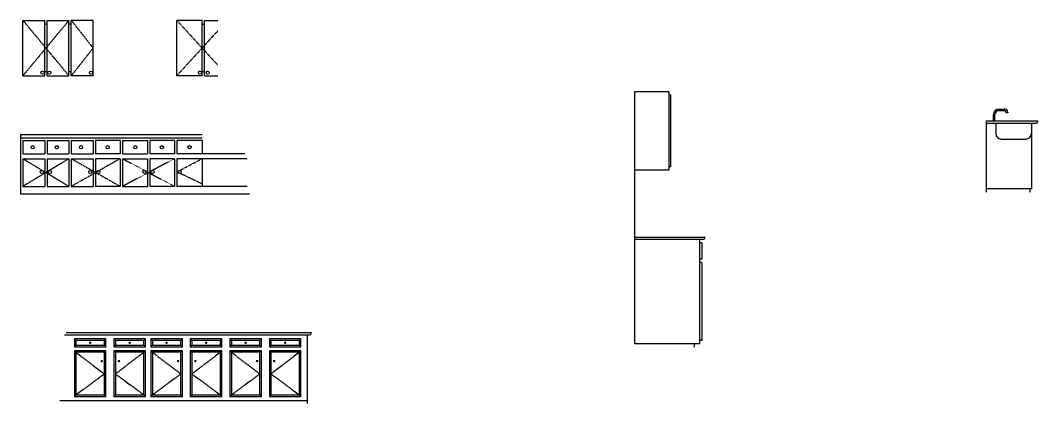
# Model space of a CAD drawing. Header units: millimetres. Extents: x -20209 to 130066, y -17035 to 5322.
# Drawn here: x 120985 to 130066, y -16067 to -12646 of the extents above; entities that cross this region are included whole.
import ezdxf

# ---------------------------------------------------------------- set-up
doc = ezdxf.new("R2010")
doc.units = ezdxf.units.MM
doc.linetypes.add('ACAD_ISO02W100', pattern=[15, 12, -3])
doc.linetypes.add('HIDDEN2', pattern=[0.1875, 0.125, -0.0625])
for name, color, linetype in [('0-ÖLÇÜ', 7, 'Continuous'), ('ESYA', 11, 'Continuous'), ('TEFRİŞ', 11, 'Continuous')]:
    doc.layers.add(name, color=color, linetype=linetype)

msp = doc.modelspace()

# ---------------------------------------------------------------- linework, layer by layer
at = {"layer": '0-ÖLÇÜ', "color": 2, "linetype": 'HIDDEN2'}
for p, q in [((121419.227, -13140.178), (121008.628, -12646.331)), ((121419.227, -12646.331), (121008.628, -13140.178)), ((121440.392, -12646.331), (121635.108, -12893.255)), ((122382.228, -12646.331), (122749.086, -13047.582)), ((122749.086, -12738.927), (122382.228, -13140.178)), ((121635.108, -12893.255), (121440.392, -13140.178)), ((121419.227, -13880.948), (121008.628, -14127.872)), ((121008.628, -13880.948), (121419.227, -14127.872)), ((121877.093, -13880.948), (121440.392, -14127.872)), ((121440.392, -13880.948), (121877.093, -14127.872)), ((122361.063, -13880.948), (121898.258, -14127.872)), ((121898.258, -13880.948), (122361.063, -14127.872)), ((122382.228, -13998.882), (122607.987, -13880.948)), ((122607.987, -14106.707), (122382.228, -13998.882))]:
    msp.add_line(p, q, dxfattribs=at)
at = {"layer": 'ESYA', "linetype": 'Continuous'}
for p, q in [((121008.628, -13140.178), (121008.628, -12646.331)), ((121008.628, -12646.331), (121203.345, -12646.331)), ((121203.345, -13140.178), (121203.345, -12646.331)), ((121203.345, -13140.178), (121203.345, -12646.331)), ((121224.51, -12681.606), (121203.345, -12681.606)), ((121224.51, -13140.178), (121224.51, -12646.331)), ((121224.51, -12646.331), (121419.227, -12646.331)), ((121419.227, -13140.178), (121419.227, -12646.331)), ((121419.227, -13140.178), (121419.227, -12646.331)), ((121440.392, -12681.606), (121419.227, -12681.606)), ((121635.108, -12646.331), (121440.392, -12646.331)), ((121440.392, -13140.178), (121440.392, -12646.331)), ((121440.392, -13140.178), (121440.392, -12646.331)), ((121635.108, -13140.178), (121635.108, -12646.331)), ((122382.228, -13140.178), (122382.228, -12646.331)), ((122607.987, -12646.331), (122382.228, -12646.331)), ((122607.987, -13140.178), (122607.987, -12646.331)), ((122607.987, -12681.606), (122629.152, -12681.606)), ((122629.152, -12646.331), (122749.086, -12646.331)), ((122629.152, -13140.178), (122629.152, -12646.331)), ((121008.628, -13140.178), (121203.345, -13140.178)), ((121224.51, -13104.903), (121203.345, -13104.903)), ((121224.51, -13140.178), (121419.227, -13140.178)), ((121440.392, -13104.903), (121419.227, -13104.903)), ((121635.108, -13140.178), (121440.392, -13140.178)), ((122607.987, -13140.178), (122382.228, -13140.178)), ((122629.152, -13104.903), (122607.987, -13104.903)), ((122629.152, -13140.178), (122749.086, -13140.178)), ((122607.987, -13669.3), (120985.347, -13669.3)), ((120985.347, -13669.3), (120985.347, -13697.52)), ((122607.987, -13697.52), (120985.347, -13697.52)), ((120985.347, -13697.52), (120985.347, -14198.422)), ((121008.628, -13718.684), (121008.628, -13838.619)), ((121008.628, -13718.684), (121203.345, -13718.684)), ((121203.345, -13718.684), (121203.345, -13838.619)), ((121224.51, -13718.684), (121224.51, -13838.619)), ((121224.51, -13718.684), (121419.227, -13718.684)), ((121419.227, -13718.684), (121419.227, -13838.619)), ((121440.392, -13718.684), (121440.392, -13838.619)), ((121440.392, -13718.684), (121635.108, -13718.684)), ((121635.108, -13718.684), (121635.108, -13838.619)), ((121877.093, -13718.684), (121656.273, -13718.684)), ((121656.273, -13718.684), (121656.273, -13838.619)), ((121877.093, -13718.684), (121877.093, -13838.619)), ((121898.258, -13718.684), (122119.078, -13718.684)), ((121898.258, -13718.684), (121898.258, -13838.619)), ((122119.078, -13718.684), (122119.078, -13838.619)), ((122140.243, -13718.684), (122140.243, -13838.619)), ((122361.063, -13718.684), (122140.243, -13718.684)), ((122361.063, -13718.684), (122361.063, -13838.619)), ((122607.987, -13718.684), (122382.228, -13718.684)), ((122382.228, -13718.684), (122382.228, -13838.619)), ((122607.987, -13718.684), (122607.987, -13838.619)), ((121008.628, -13838.619), (121203.345, -13838.619)), ((121008.628, -13880.948), (121008.628, -14127.872)), ((121008.628, -13880.948), (121203.345, -13880.948)), ((121203.345, -13880.948), (121203.345, -14127.872)), ((121224.51, -13838.619), (121419.227, -13838.619)), ((121224.51, -13880.948), (121224.51, -14127.872)), ((121224.51, -13880.948), (121419.227, -13880.948)), ((121419.227, -13880.948), (121419.227, -14127.872)), ((121440.392, -13838.619), (121635.108, -13838.619)), ((121440.392, -13880.948), (121440.392, -14127.872)), ((121440.392, -13880.948), (121635.108, -13880.948)), ((121635.108, -13880.948), (121635.108, -14127.872)), ((121877.093, -13838.619), (121656.273, -13838.619)), ((121656.273, -13880.948), (121656.273, -14127.872)), ((121877.093, -13880.948), (121656.273, -13880.948)), ((121877.093, -13880.948), (121877.093, -14127.872)), ((121898.258, -13838.619), (122119.078, -13838.619)), ((121898.258, -13880.948), (121898.258, -14127.872)), ((121898.258, -13880.948), (122119.078, -13880.948)), ((122119.078, -13880.948), (122119.078, -14127.872)), ((122361.063, -13838.619), (122140.243, -13838.619)), ((122140.243, -13880.948), (122140.243, -14127.872)), ((122361.063, -13880.948), (122140.243, -13880.948)), ((122361.063, -13880.948), (122361.063, -14127.872)), ((122607.987, -13838.619), (122382.228, -13838.619)), ((122382.228, -13880.948), (122382.228, -14127.872)), ((122607.987, -13880.948), (122382.228, -13880.948)), ((122988.955, -13838.619), (122607.987, -13838.619)), ((122607.987, -13880.948), (122607.987, -14127.872)), ((123010.119, -13880.948), (122607.987, -13880.948)), ((121008.628, -14127.872), (121203.345, -14127.872)), ((121224.51, -14127.872), (121419.227, -14127.872)), ((121440.392, -14127.872), (121635.108, -14127.872)), ((121877.093, -14127.872), (121656.273, -14127.872)), ((121898.258, -14127.872), (122119.078, -14127.872)), ((122361.063, -14127.872), (122140.243, -14127.872)), ((122607.987, -14127.872), (122382.228, -14127.872)), ((123010.119, -14127.872), (122607.987, -14127.872)), ((123031.284, -14198.422), (120985.347, -14198.422))]:
    msp.add_line(p, q, dxfattribs=at)
for centre in [(121183.748, -13113.009), (121244.107, -13113.009), (121615.511, -13113.009), (122588.39, -13113.009), (122656.898, -13113.009), (121095.404, -13778.652), (121311.286, -13778.652), (121527.168, -13778.652), (121764.214, -13778.652), (122011.138, -13778.652), (122248.184, -13778.652), (122495.108, -13778.652), (121177.864, -13999.029), (121249.991, -13999.029), (121609.627, -13999.029), (121681.755, -13999.029), (122093.597, -13999.029), (122165.725, -13999.029), (122407.71, -13999.029)]:
    msp.add_circle(centre, 14.11, dxfattribs=at)
at = {"layer": 'TEFRİŞ'}
for p, q in [((126468.793, -13282.849), (126468.793, -15532.849)), ((126773.552, -13282.849), (126468.793, -13282.849)), ((126773.552, -13282.849), (126773.552, -13982.849)), ((126788.79, -13311.849), (126773.552, -13311.849)), ((126788.79, -13311.849), (126788.79, -13953.849)), ((129720.597, -13437.687), (129770.547, -13437.687)), ((129671.213, -13543.511), (129671.213, -13487.072)), ((129685.323, -13543.511), (129685.323, -13487.072)), ((129720.597, -13451.797), (129770.547, -13451.797)), ((129784.657, -13465.907), (129784.657, -13472.962)), ((129798.767, -13472.962), (129784.657, -13472.962)), ((129798.767, -13465.907), (129798.767, -13472.962)), ((129607.762, -13543.511), (130066.334, -13543.511)), ((129607.762, -13564.676), (130052.224, -13564.676)), ((129692.679, -13564.676), (129692.679, -13656.391)), ((130010.152, -13564.676), (130010.152, -13656.391)), ((130010.152, -13564.676), (130010.152, -14150.238)), ((130066.334, -13543.511), (130066.334, -13550.566)), ((129742.063, -13705.775), (129960.767, -13705.775)), ((126773.552, -13982.849), (126468.793, -13982.849)), ((126788.79, -13953.849), (126773.552, -13953.849)), ((130010.152, -14150.238), (129607.762, -14150.238)), ((129995.785, -14150.238), (129995.785, -14178.457)), ((127097.454, -14582.849), (126468.793, -14582.849)), ((127078.111, -14602.192), (126468.793, -14602.192)), ((127049.096, -14602.192), (127049.096, -15532.849)), ((127068.439, -14631.207), (127049.096, -14631.207)), ((127068.439, -14631.207), (127068.439, -14778.526)), ((127068.439, -14778.526), (127049.096, -14778.526)), ((127068.439, -14807.541), (127049.096, -14807.541)), ((127068.439, -14807.541), (127068.439, -15503.849)), ((121393.773, -15432.217), (123580.809, -15432.217)), ((123580.809, -15432.217), (123580.809, -15439.272)), ((121379.663, -15453.382), (123566.699, -15453.382)), ((121481.538, -15502.766), (121467.429, -15488.656)), ((121735.517, -15502.766), (121749.627, -15488.656)), ((121834.286, -15502.766), (121820.176, -15488.656)), ((122088.265, -15502.766), (122102.375, -15488.656)), ((122164.033, -15502.766), (122149.923, -15488.656)), ((122418.011, -15502.766), (122432.121, -15488.656)), ((122516.781, -15502.766), (122502.671, -15488.656)), ((122770.759, -15502.766), (122784.869, -15488.656)), ((122869.528, -15502.766), (122855.418, -15488.656)), ((123123.507, -15502.766), (123137.617, -15488.656)), ((123222.276, -15502.766), (123208.166, -15488.656)), ((123476.255, -15502.766), (123490.365, -15488.656)), ((123545.534, -15453.382), (123545.534, -16067.163)), ((127068.439, -15503.849), (127049.096, -15503.849)), ((121481.538, -15545.096), (121467.429, -15559.206)), ((121467.429, -15594.481), (121481.538, -15608.591)), ((121735.517, -15545.096), (121749.627, -15559.206)), ((121735.517, -15608.591), (121749.627, -15594.481)), ((121834.286, -15545.096), (121820.176, -15559.206)), ((121820.176, -15594.481), (121834.286, -15608.591)), ((122088.265, -15545.096), (122102.375, -15559.206)), ((122088.265, -15608.591), (122102.375, -15594.481)), ((122164.033, -15545.096), (122149.923, -15559.206)), ((122149.923, -15594.481), (122164.033, -15608.591)), ((122418.011, -15545.096), (122432.121, -15559.206)), ((122418.011, -15608.591), (122432.121, -15594.481)), ((122516.781, -15545.096), (122502.671, -15559.206)), ((122502.671, -15594.481), (122516.781, -15608.591)), ((122770.759, -15545.096), (122784.869, -15559.206)), ((122770.759, -15608.591), (122784.869, -15594.481)), ((122869.528, -15545.096), (122855.418, -15559.206)), ((122855.418, -15594.481), (122869.528, -15608.591)), ((123123.507, -15545.096), (123137.617, -15559.206)), ((123123.507, -15608.591), (123137.617, -15594.481)), ((123222.276, -15545.096), (123208.166, -15559.206)), ((123208.166, -15594.481), (123222.276, -15608.591)), ((123476.255, -15545.096), (123490.365, -15559.206)), ((123476.255, -15608.591), (123490.365, -15594.481)), ((127049.096, -15532.849), (126468.793, -15532.849)), ((127000.737, -15532.849), (127000.737, -15561.864)), ((121337.59, -16038.943), (123545.534, -16038.943)), ((121481.538, -15989.558), (121467.429, -16003.668)), ((121735.517, -15989.558), (121749.627, -16003.668)), ((121834.286, -15989.558), (121820.176, -16003.668)), ((122088.265, -15989.558), (122102.375, -16003.668)), ((122164.033, -15989.558), (122149.923, -16003.668)), ((122418.011, -15989.558), (122432.121, -16003.668)), ((122516.781, -15989.558), (122502.671, -16003.668)), ((122770.759, -15989.558), (122784.869, -16003.668)), ((122869.528, -15989.558), (122855.418, -16003.668)), ((123123.507, -15989.558), (123137.617, -16003.668)), ((123222.276, -15989.558), (123208.166, -16003.668)), ((123476.255, -15989.558), (123490.365, -16003.668))]:
    msp.add_line(p, q, dxfattribs=at)
at = {"layer": 'TEFRİŞ', "linetype": 'ACAD_ISO02W100'}
for p, q in [((121481.538, -15608.591), (121735.517, -15802.602)), ((122088.265, -15608.591), (121834.286, -15802.602)), ((122164.033, -15608.591), (122418.011, -15802.602)), ((122770.759, -15608.591), (122516.781, -15802.602)), ((122869.528, -15608.591), (123123.507, -15802.602)), ((123476.255, -15608.591), (123222.276, -15802.602)), ((121735.517, -15802.602), (121481.538, -15989.558)), ((121834.286, -15802.602), (122088.265, -15989.558)), ((122418.011, -15802.602), (122164.033, -15989.558)), ((122516.781, -15802.602), (122770.759, -15989.558)), ((123123.507, -15802.602), (122869.528, -15989.558)), ((123222.276, -15802.602), (123476.255, -15989.558))]:
    msp.add_line(p, q, dxfattribs=at)
at = {"layer": 'TEFRİŞ'}
msp.add_lwpolyline([(129607.762, -13543.511), (129607.762, -14178.457)], dxfattribs=at)
for points in [[(121467.429, -15559.206), (121749.627, -15559.206), (121749.627, -15488.656), (121467.429, -15488.656)], [(121481.538, -15545.096), (121735.517, -15545.096), (121735.517, -15502.766), (121481.538, -15502.766)], [(121820.176, -15559.206), (122102.375, -15559.206), (122102.375, -15488.656), (121820.176, -15488.656)], [(121834.286, -15545.096), (122088.265, -15545.096), (122088.265, -15502.766), (121834.286, -15502.766)], [(122149.923, -15559.206), (122432.121, -15559.206), (122432.121, -15488.656), (122149.923, -15488.656)], [(122164.033, -15545.096), (122418.011, -15545.096), (122418.011, -15502.766), (122164.033, -15502.766)], [(122502.671, -15559.206), (122784.869, -15559.206), (122784.869, -15488.656), (122502.671, -15488.656)], [(122516.781, -15545.096), (122770.759, -15545.096), (122770.759, -15502.766), (122516.781, -15502.766)], [(122855.418, -15559.206), (123137.617, -15559.206), (123137.617, -15488.656), (122855.418, -15488.656)], [(122869.528, -15545.096), (123123.507, -15545.096), (123123.507, -15502.766), (122869.528, -15502.766)], [(123208.166, -15559.206), (123490.365, -15559.206), (123490.365, -15488.656), (123208.166, -15488.656)], [(123222.276, -15545.096), (123476.255, -15545.096), (123476.255, -15502.766), (123222.276, -15502.766)], [(121467.429, -16003.668), (121749.627, -16003.668), (121749.627, -15594.481), (121467.429, -15594.481)], [(121481.538, -15989.558), (121735.517, -15989.558), (121735.517, -15608.591), (121481.538, -15608.591)], [(121820.176, -16003.668), (122102.375, -16003.668), (122102.375, -15594.481), (121820.176, -15594.481)], [(121834.286, -15989.558), (122088.265, -15989.558), (122088.265, -15608.591), (121834.286, -15608.591)], [(122149.923, -16003.668), (122432.121, -16003.668), (122432.121, -15594.481), (122149.923, -15594.481)], [(122164.033, -15989.558), (122418.011, -15989.558), (122418.011, -15608.591), (122164.033, -15608.591)], [(122502.671, -16003.668), (122784.869, -16003.668), (122784.869, -15594.481), (122502.671, -15594.481)], [(122516.781, -15989.558), (122770.759, -15989.558), (122770.759, -15608.591), (122516.781, -15608.591)], [(122855.418, -16003.668), (123137.617, -16003.668), (123137.617, -15594.481), (122855.418, -15594.481)], [(122869.528, -15989.558), (123123.507, -15989.558), (123123.507, -15608.591), (122869.528, -15608.591)], [(123208.166, -16003.668), (123490.365, -16003.668), (123490.365, -15594.481), (123208.166, -15594.481)], [(123222.276, -15989.558), (123476.255, -15989.558), (123476.255, -15608.591), (123222.276, -15608.591)]]:
    msp.add_lwpolyline(points, close=True, dxfattribs=at)
at = {"layer": 'TEFRİŞ', "const_width": 10.582}
for points in [[(121603.236, -15523.931, 1), (121613.819, -15523.931, 1)], [(121955.984, -15523.931, 1), (121966.567, -15523.931, 1)], [(122285.731, -15523.931, 1), (122296.313, -15523.931, 1)], [(122638.479, -15523.931, 1), (122649.061, -15523.931, 1)], [(122991.226, -15523.931, 1), (123001.809, -15523.931, 1)], [(123343.974, -15523.931, 1), (123354.557, -15523.931, 1)], [(121706.146, -15687.434, 1), (121716.728, -15687.434, 1)], [(121859.873, -15687.434, 1), (121870.455, -15687.434, 1)], [(122388.64, -15687.434, 1), (122399.222, -15687.434, 1)], [(122542.367, -15687.434, 1), (122552.95, -15687.434, 1)], [(123094.136, -15687.434, 1), (123104.718, -15687.434, 1)], [(123245.692, -15687.434, 1), (123256.274, -15687.434, 1)]]:
    msp.add_lwpolyline(points, format="xyb", close=True, dxfattribs=at)
at = {"layer": 'TEFRİŞ'}
for centre, radius, start, end in [((129720.597, -13487.072), 49.385, 90, 180), ((129770.547, -13465.907), 28.22, 0, 90), ((129720.597, -13487.072), 35.275, 90, 180), ((129770.547, -13465.907), 14.11, 0, 90), ((130052.224, -13550.566), 14.11, 270, 0), ((129742.063, -13656.391), 49.385, 180, 270), ((129960.767, -13656.391), 49.385, 270, 0), ((127078.111, -14582.849), 19.343, 270, 0), ((123566.699, -15439.272), 14.11, 270, 0)]:
    msp.add_arc(centre, radius, start, end, dxfattribs=at)

doc.saveas('drawing.dxf')
